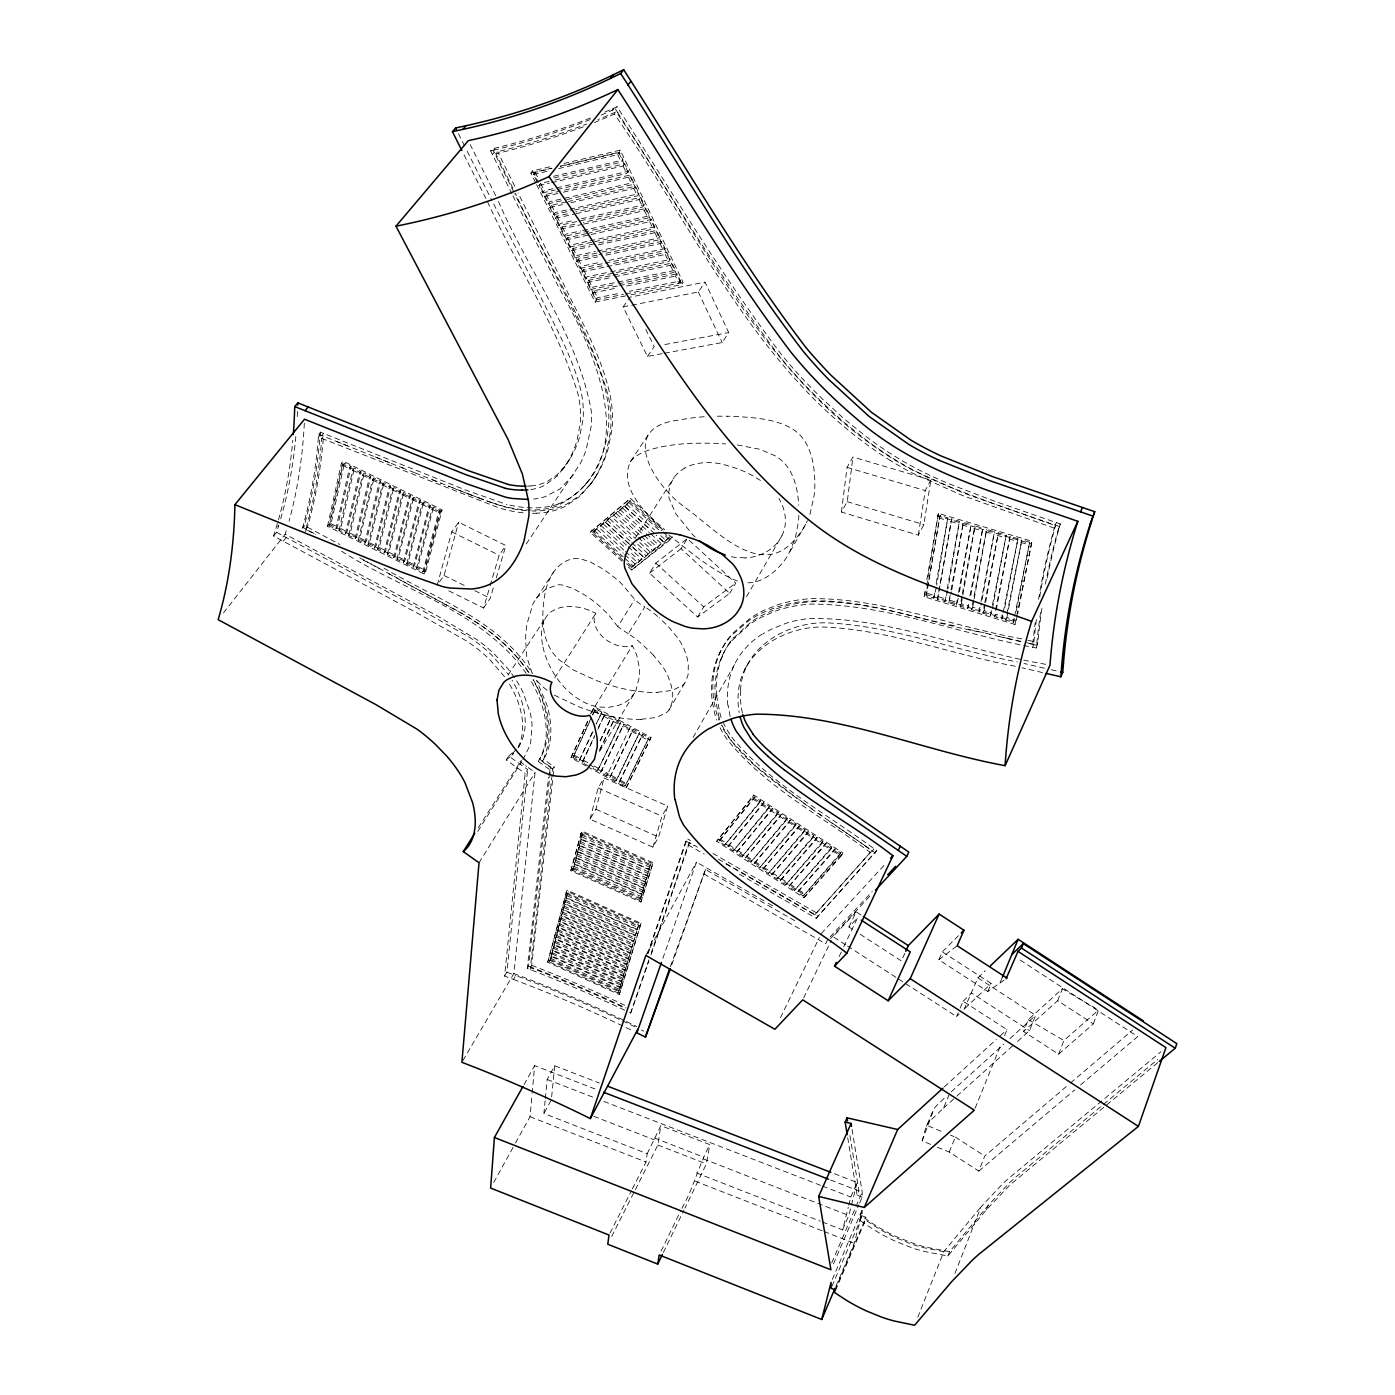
<?xml version="1.0" encoding="UTF-8"?>
<svg xmlns="http://www.w3.org/2000/svg" width="1395" height="1395" viewBox="0 0 1395 1395"><rect width="100%" height="100%" fill="white"/><g stroke="black" fill="none" stroke-linecap="round" stroke-linejoin="round"><path stroke-width="0.75" stroke-dasharray="5 3.75" d="M831.961 1286.295L862.145 1215.812L862.145 1210.232M859.651 1203.048L862.18 1197.172L862.197 1192.184L851.822 1127.875M740.536 690.089C742.454 647.437 787.286 621.821 826.311 622.833C891.492 625.553 953.552 650.087 1017.286 661.91M302.384 528.356L302.593 527.606A947.24 524.572 47.6 0 0 318.391 437.053L320.327 432.136L466.802 490.482L506.926 504.537M314.049 533.431L303.587 527.833L304.267 525.462A946.316 524.677 47.7 0 0 320.118 434.909L320.327 432.136M515.505 1142.993L530.03 1116.697L531.948 1095.406M532.14 1093.279L534.651 1065.623L595.456 1089.129M732.253 640.357L749.342 624.611A175.177 120.842 26.3 0 1 760.153 617.915L773.946 611.655A148.742 103.038 26.8 0 1 811.227 604.087C888.214 604.331 961.312 634.498 1036.398 647.977L1036.677 645.048A1578.896 992.508 -2.1 0 1 1041.054 609.336M1036.398 647.977L1037.81 642.554A1576.821 992.072 -2.1 0 1 1042.187 606.842M632.371 1188.889L645.99 1161.983L647.21 1153.735L543.893 1113.454L545.114 1100.707M545.323 1098.58L547.171 1079.468L554.739 1065.78L599.397 1083.008M554.739 1065.78L551.356 1099.818L543.893 1113.454M634.952 1026.842A681.859 330.789 27.9 0 0 515.749 975.541L513.465 979.429L504.589 976.099L525.165 773.493L527.641 769.534L508.704 755.985L506.211 759.926L525.165 773.493M504.589 976.099L506.891 972.21L527.641 769.534M462.983 1060.479L513.866 973.518L535.07 772.481L527.484 767.041M624.733 1010.207A700.691 339.874 27.9 0 0 530.205 969.542L527.275 968.409L548.566 777.12M548.776 775.202L550.816 767.163L539.621 759.124C554.757 734.572 546.282 703.185 533.099 679.696M527.275 968.409L528.583 966.177L550.816 767.163M622.344 1006.981A703.429 341.252 27.9 0 0 530.396 967.572L552.751 769.081L554.146 766.814L543.631 759.264L548.688 743.239L549.072 725.417A143.894 91.128 34.1 0 0 545.619 707.614L540.615 693.733L532.907 678.929M530.396 967.572L531.704 965.323L552.629 780.241M553.065 776.405L554.146 766.814M841.412 512.07L847.061 467.395L852.955 457.037L930.831 480.054L923.856 524.625L918.328 535.174L841.412 512.07L847.236 501.694L852.955 457.037M835.448 1290.619L865.51 1220.102L865.911 1217.347L862.145 1215.812M647.21 1153.735L660.829 1125.643L709.828 1144.615L706.411 1163.901L684.875 1208.227M611.707 1236.458L657.865 1145.033L660.829 1125.643M918.328 535.174L925.251 490.569L930.831 480.054M1017.374 615.631L1014.967 624.472L924.1 596.729L925.46 588.202M926.838 579.692L938.382 513.377L1031.986 541.26L1017.792 613.504M924.1 596.729L926.367 587.905M926.699 585.778L938.382 513.377M936.359 587.278L933.743 598.124L926.21 595.822L940.056 515.505L947.798 517.807L936.708 585.168M926.21 595.822L940.056 515.505M933.743 598.124L934.772 591.811M936.167 583.389L947.798 517.807M947.693 590.713L945.043 601.576L937.51 599.275L951.686 518.957L959.446 521.277L948.042 588.62M937.51 599.275L951.686 518.957M945.043 601.576L946.821 591.061M947.17 588.952L959.446 521.277M958.313 598.385L956.377 605.046L948.809 602.727L950.605 592.212M950.971 590.102L963.317 522.428L971.094 524.747L958.679 596.275M948.809 602.727L951.477 591.864M951.826 589.771L963.317 522.428M681.893 1208.349C693.542 1187.86 698.721 1165.278 709.828 1144.615M956.377 605.046L958.191 594.514M958.557 592.422L971.094 524.747M960.144 606.197L961.364 603.739L968.915 606.058L967.729 608.499L960.144 606.197L961.992 595.682M962.358 593.572L974.983 525.915L982.778 528.234L970.798 595.525M961.364 603.739L974.983 525.915M967.729 608.499L968.461 604.297M969.961 595.892L982.778 528.234M971.513 609.667L972.716 607.209L980.284 609.51L979.098 611.969L971.513 609.667L986.666 529.403L994.478 531.722L981.051 605.308M972.716 607.209L973.832 600.896M974.216 598.786L986.666 529.403M979.098 611.969L980.633 603.564M981.016 601.472L994.478 531.722M982.882 613.137L984.085 610.679L991.671 612.98L990.485 615.457L982.882 613.137L984.434 604.732M984.818 602.623L998.384 532.89L1006.196 535.227L992.455 608.778M984.085 610.679L985.236 604.366M985.62 602.256L998.384 532.89M990.485 615.457L992.054 607.052M992.455 604.942L1006.196 535.227M994.286 616.607L995.472 614.149L1003.075 616.468L1001.906 618.944L994.286 616.607L995.088 612.405M995.472 610.312L1010.102 536.395L1017.949 538.732L1004.679 608.063M996.257 609.946L1010.102 536.395M1001.906 618.944L1002.709 614.742M1003.11 612.632L1017.949 538.732M1005.708 620.095L1006.876 617.636L1014.496 619.955L1013.345 622.432L1005.708 620.095L1006.527 615.892M1006.928 613.8L1021.872 539.9L1029.719 542.236L1016.153 611.551M1006.876 617.636L1021.872 539.9M1013.345 622.432L1014.165 618.229M1014.566 616.137L1029.719 542.236M1014.967 624.472L1031.986 541.26M327.494 526.299L341.391 463.262L343.083 461.1L442.145 509.872L425.667 571.793L424.097 574.008L327.494 526.299L329.168 524.136L343.083 461.1M329.377 525.863L342.751 465.372L344.443 463.21L351.034 466.453L337.468 526.874L335.811 529.036L329.377 525.863L331.034 523.7L344.443 463.21M335.811 529.036L349.343 468.615L351.034 466.453M339.02 530.623L352.656 470.237L354.33 468.075L360.921 471.318L347.111 531.635L345.454 533.797L339.02 530.623L340.676 528.461L354.33 468.075M930.622 1144.388L922.182 1140.901L925.495 1128.59L933.011 1110.612M345.454 533.797L359.247 473.48L360.921 471.318M922.182 1140.901L934.075 1108.641A38.031 22.704 23.1 0 1 935.33 1106.932L945.793 1096.766M348.68 535.384L362.543 475.102L364.217 472.94L370.808 476.183L356.754 536.395L355.115 538.557L348.68 535.384L350.319 533.221L364.217 472.94M355.115 538.557L369.134 478.363L370.808 476.183M358.323 540.161L372.448 479.985L374.104 477.805L380.695 481.066L366.397 541.155L364.775 543.335L358.323 540.161L359.962 537.982L374.104 477.805M364.775 543.335L379.039 483.228L380.695 481.066M367.984 544.922L382.352 484.867L383.991 482.687L390.6 485.931L376.057 545.933L374.435 548.113L367.984 544.922L369.605 542.742L383.991 482.687M374.435 548.113L388.943 488.111L390.6 485.931M377.644 549.7L392.257 489.732L393.896 487.553L400.505 490.813L385.7 550.694L384.096 552.873L377.644 549.7L379.266 547.52L393.896 487.553M384.096 552.873L398.865 492.993L400.505 490.813M387.322 554.478L402.161 494.615L403.8 492.435L410.409 495.678L395.378 555.472L393.774 557.651L387.322 554.478L388.926 552.281L403.8 492.435M393.774 557.651L408.77 497.875L410.409 495.678M822.318 1221.985L842.597 1229.902L848.265 1207.303M848.77 1205.263L850.828 1197.05L857.158 1182.507L830.775 1172.306M396.982 559.255L412.083 499.497L413.705 497.317L420.313 500.561L405.038 560.232L403.434 562.429L396.982 559.255L398.586 557.058L413.705 497.317M842.597 1229.902L848.857 1215.446L850.933 1207.198M851.456 1205.14L857.158 1182.507M403.434 562.429L418.692 502.758L420.313 500.561M406.66 564.033L422.005 504.38L423.627 502.183L430.235 505.443L414.699 565.01L413.112 567.207L406.66 564.033L408.264 561.836L423.627 502.183M570.817 870.707L581.802 831.001L653.069 862.738L640.915 902.059L570.817 870.707L581.802 831.001M547.712 962.254L567.015 890.132L641.003 923.298L619.293 994.583L547.712 962.254L567.015 890.132M572.595 870.358L574.984 863.993L642.153 894.003L640.968 898.066L639.677 900.368L572.595 870.358L574.984 863.993M574.182 864.202L576.588 857.803L643.949 887.9L642.746 891.98L641.473 894.282L574.182 864.202L576.588 857.803M575.786 858.012L578.193 851.595L645.745 881.745L644.542 885.842L643.252 888.162L575.786 858.012L578.193 851.595M577.39 851.787L579.797 845.335L647.559 875.572L646.356 879.687L645.065 882.006L577.39 851.787L579.797 845.335M578.995 845.527L581.436 839.058L649.372 869.347L648.169 873.497L646.879 875.798L578.995 845.527L581.436 839.058M580.634 839.232L583.058 832.728L651.203 863.086L649.983 867.271L648.692 869.573L580.634 839.232L583.058 832.728M549.403 961.957L551.67 955.941L620.461 986.997L619.363 990.712L618.107 992.996L549.403 961.957L551.67 955.941M550.868 956.307L553.135 950.274L622.118 981.382L621.002 985.132L619.764 987.416L550.868 956.307L553.135 950.274M552.333 950.623L554.617 944.572L623.774 975.75L622.676 979.517L621.42 981.801L552.333 950.623L554.617 944.572M553.815 944.921L556.099 938.835L625.448 970.083L624.332 973.867L623.094 976.151L553.815 944.921L556.099 938.835M555.297 939.166L557.582 933.063L627.14 964.381L626.024 968.182L624.768 970.484L555.297 939.166L557.582 933.063M556.779 933.394L559.081 927.274L628.831 958.661L627.698 962.48L626.442 964.765L556.779 933.394L559.081 927.274M558.279 927.588L560.598 921.432L630.54 952.89L629.407 956.743L628.151 959.028L558.279 927.588L560.598 921.432M559.796 921.746L562.115 915.573L632.249 947.1L631.115 950.971L629.842 953.256L559.796 921.746L562.115 915.573M561.313 915.887L563.632 909.679L633.975 941.276L632.824 945.165L631.569 947.467L561.313 915.887L563.632 909.679M562.83 909.976L565.167 903.751L635.702 935.417L634.551 939.323L633.295 941.625L562.83 909.976L565.167 903.751M564.365 904.047L566.719 897.805L637.445 929.523L636.277 933.464L635.021 935.766L564.365 904.047L566.719 897.805M565.899 898.066L568.253 891.806L639.189 923.612L638.021 927.553L636.765 929.855L565.899 898.066L568.253 891.806M1157.693 1062.711L1012.909 1182.472A509.541 276.489 17 0 0 1007.05 1187.93L986.37 1209.866L947.885 1255.988L924.745 1251.524A81.904 46.924 23.6 0 1 911.336 1247.601L895.799 1241.376A110.78 63.978 23.6 0 1 872.712 1228.96L859.494 1220.154L862.145 1209.866L831.071 1282.354M835.901 1286.277L854.246 1243.294L861.308 1215.934L874.473 1224.758A110.623 64.03 23.6 0 0 897.543 1237.173L913.08 1243.311A81.782 46.959 23.6 0 0 926.472 1247.235L949.576 1251.699L988.078 1205.507L1008.742 1183.535A508.791 276.698 16.9 0 1 1014.601 1178.077L1157.71 1059.45M413.112 567.207L428.631 507.64L430.235 505.443M590.033 819.196L598.141 787.966L604.087 777.974L667.647 806.101L658.597 837.052L652.912 847.166L590.033 819.196L595.909 809.222L604.087 777.974M416.355 568.811L431.927 509.28L433.549 507.065L440.157 510.326L424.376 569.788L422.807 572.002L416.355 568.811L417.925 566.614L433.549 507.065M422.807 572.002L438.553 512.54L440.157 510.326M424.097 574.008L440.541 512.07L442.145 509.872M437.228 585.133L451.736 531.896L458.641 522.253L505.862 545.497L496.236 577.983M439.495 581.907L444.046 575.49L458.641 522.253M1045.361 584.139A1578.896 992.508 -2.1 0 1 1058.264 529.542L1060.287 523.962L993.676 500.892L950.832 484.501A418.465 359.282 28.2 0 1 929.018 474.893L921.101 471.022A296.647 246.148 27.9 0 1 866.452 436.792L843.731 418.517L822.265 398.813A576.065 513.761 22.3 0 1 813.128 389.746L810.896 387.479A469.365 408.09 25.6 0 1 796.179 371.82A369.954 313.77 28 0 1 779.857 352.482C720.64 273.995 670.332 189.267 617.078 106.735L613.783 108.2A1648.576 1069.215 70.5 0 1 602.849 112.89M1047.226 578.036A1576.821 992.072 -2.1 0 1 1059.415 527.048L1060.287 523.962M652.912 847.166L661.945 816.232L667.647 806.101M639.677 900.368L642.153 894.003M641.473 894.282L643.949 887.9M643.252 888.162L645.745 881.745M645.065 882.006L647.559 875.572M646.879 875.798L649.372 869.347M648.692 869.573L651.203 863.086M640.915 902.059L653.069 862.738M448.806 590.852L483.577 608.028L489.558 587.731M490.151 585.691L499.131 555.262L505.862 545.497M618.107 992.996L620.461 986.997M619.764 987.416L622.118 981.382M621.42 981.801L623.774 975.75M623.094 976.151L625.448 970.083M624.768 970.484L627.14 964.381M626.442 964.765L628.831 958.661M628.151 959.028L630.54 952.89M629.842 953.256L632.249 947.1M631.569 947.467L633.975 941.276M633.295 941.625L635.702 935.417M635.021 935.766L637.445 929.523M636.765 929.855L639.189 923.612M619.293 994.583L641.003 923.298M483.577 608.028L490.22 598.281L493.83 586.109M504.502 676.662L490.273 660.236A111.181 70.343 33.9 0 0 484.239 654.569A95.435 60.648 33.9 0 0 466.209 640.776L419.006 614.027L273.612 536.029L275.791 528.932A919.148 507.989 47.6 0 0 292.81 440.332M273.612 536.029L276.559 532.297L278.756 525.183L275.791 528.932M809.954 514.459L814.296 494.597A166.301 121.191 34.1 0 0 814.157 471.039C812.797 457.944 809.1 444.255 799.579 434.647A30.969 23.174 31.7 0 0 792.36 428.875C776.23 419.389 756.979 417.872 738.705 416.652A335.794 233.366 28.1 0 0 727.684 416.233M647.507 953.814L685.922 841.045L687.212 838.709L690.42 840.557M648.047 953.57L687.212 838.709M629.581 1012.526L630.679 1013.049L649.791 957.232M651.186 953.134L688.223 844.934L689.514 842.597L697.5 847.183M630.679 1013.049L648.919 961.068M651.029 954.912L689.514 842.597M662.869 958.382L696.454 862.127L766.675 902.373M670.35 966.7L705.504 869.521L795.621 921.171M671.797 964.677L705.504 869.521M1093.349 1023.878L1098.545 1010.067L1062.362 988.741L1028.307 1019.64L1023.564 1031.498L1058.613 1054.219L1093.349 1023.878L1057.672 1000.668L1023.564 1031.498M1058.613 1054.219L1063.879 1040.531L1098.545 1010.067M986.37 1209.866L988.078 1205.507M954.947 1273.443L980.999 1206.867L1001.75 1184.739A520.318 282.209 16.9 0 1 1007.643 1179.211L1160.936 1051.76M1057.672 1000.668L1062.362 988.741M657.097 692.321L672.477 690.368L682.486 685.416A32.852 22.285 31.1 0 0 685.765 681.457L688.119 674.657L688.293 664.683A74.493 50.359 31.8 0 0 686.689 656.417L683.934 648.692A59.444 40.316 31.6 0 0 678.214 638.596L669.879 628.378A133.275 88.635 32.1 0 0 665.973 624.28L659.068 617.689M937.388 1147.178L949.228 1152.061L978.802 1171.068L984.765 1156.054L1068.884 1084.368M947.885 1255.988L949.576 1251.699M1017.6 1041.402L1029.527 1030.661L1035.613 1015.333L977.895 977.843L964.067 1009.422M917.753 1317.299L943.822 1251.664L980.981 1206.884M975.14 1108.188L1001.296 1043.756M1004.557 1035.7L1007.016 1029.649L963.091 1001.244L959.028 1010.8M949.228 1152.061L955.331 1137.117L950.274 1135.042M926.472 1126.149L927.815 1123.55A38.223 22.651 23.1 0 1 929.07 1121.842L943.491 1108.171L949.716 1093.192M958.487 935.679L942.305 951.826L938.835 959.743L987.834 991.496L1000.006 982.969L1002.395 977.302M987.834 991.496L991.182 983.51L942.305 951.826M905.721 983.667L956.586 1016.537L958.225 1012.718M859.494 1220.154L861.308 1215.934M834.977 1289.852L865.911 1217.347M831.716 1262.876L862.197 1192.184M833.46 1263.887L858.814 1205.018M862.18 1197.172L857.123 1195.201L858.954 1190.981L849.59 1133.42M904.849 953.273L901.397 960.946L856.164 931.686M586.214 766.029L570.973 757.747L587.818 720.797M591.375 713.019L594.549 706.829L651.047 737.502L626.216 787.756L588.115 767.058M570.973 757.747L588.341 720.448M591.881 712.671L594.549 706.829M1036.677 645.048L1037.81 642.554M592.98 731.521L579.117 760.885L572.979 757.555L591.567 716.873M592.457 714.938L595.63 708.765L601.89 712.165L596.554 723.778M572.979 757.555L589.422 722.331M592.962 714.571L595.63 708.765M1026.72 642.711L1032.823 644.124L1033.974 641.63A1583.709 996.431 -2.1 0 1 1036.799 616.573M1032.614 647.106L1033.747 644.612L1037.531 645.484M579.117 760.885L592.474 731.869M596.049 724.127L601.89 712.165M588.324 765.89L582.186 762.559L594.706 735.496M598.281 727.754L605.029 713.874L611.306 717.274L599.606 742.367M582.186 762.559L594.305 737.066M597.88 729.341L605.029 713.874M600.024 740.797L611.306 717.274M599.519 750.196L614.445 718.983L620.723 722.383L597.531 770.894L592.927 768.383M599.989 749.83L614.445 718.983M1058.264 529.542L1059.433 527.066M1055.161 525.095L1056.329 522.619M1038.578 599.257A1585.801 996.85 -2.1 0 1 1054.324 528.182L1055.492 525.706L963.474 492.993L912.557 470.15A285.818 236.156 27.9 0 1 892.05 458.31C762.873 377.696 699.715 232.337 616.102 111.879A1657.277 1074.673 70.5 0 1 597.81 119.604M597.531 770.894L620.723 722.383M1015.281 666.252C951.46 654.377 889.312 629.808 824.026 627.035C785.019 625.971 740.1 651.535 738.217 694.222A131.409 90.675 26.7 0 0 739.141 712.514M600.6 772.551L623.844 724.092L630.121 727.492L606.755 775.899L600.6 772.551L623.844 724.092M839.145 956.517L842.842 948.757M843.748 946.821L857.559 917.788L848.927 927.012L854.35 930.517M848.927 927.012L856.164 911.842L861.569 915.329M609.824 777.556L633.26 729.201L639.538 732.602L617.322 778.602L615.962 780.904L609.824 777.556L633.26 729.201M803.659 997.913L831.211 940.544M739.437 874.281L816.197 918.276L876.618 850.671C828.578 814.732 773.248 785.96 733.805 739.786A90.762 62.269 27.9 0 1 723.569 723.29M827.688 939.55L825.666 943.752L703.289 873.619M726.185 864.133L814.715 914.876L872.067 850.479L829.066 821.114M872.625 851.159L873.793 848.735M615.962 780.904L639.538 732.602M619.031 782.56L642.676 734.311L648.954 737.711L626.529 783.589L625.169 785.908L619.031 782.56L642.676 734.311M663.34 1252.536L683.934 1210.145M780.537 1017.565L819.353 937.545M625.169 785.908L648.954 737.711M747.929 582.796C760.938 582.657 772.307 574.478 780.677 565.132A132.821 95.976 33.2 0 0 788.506 554.303L795.167 538.836L798.393 522.166A168.185 121.069 34 0 0 798.847 515.365M704.179 416.739A219.869 156.763 29.7 0 0 679.417 420.034C616.538 426.608 654.063 485.251 684.474 506.978C714.746 528.339 761.321 582.325 796.493 537.563A131.322 96.063 33.3 0 0 804.322 526.717L807.426 520.736M661.091 1251.088L680.952 1210.302M626.216 787.756L651.047 737.502M814.715 914.876L872.067 850.479M816.197 918.276L876.618 850.671M839.494 855.274L840.679 852.868L834.751 849.014L797.469 892.207L803.276 895.974L839.494 855.274L833.547 851.421L797.469 892.207M841.76 855.344L842.946 852.938L753.718 795.01L716.664 841.307L803.956 897.752L841.76 855.344L752.463 797.382L716.664 841.307M833.547 851.421L834.751 849.014M830.583 849.503L831.786 847.096L825.84 843.243L788.75 886.575L794.557 890.341L830.583 849.503L824.654 845.649L788.75 886.575M824.654 845.649L825.84 843.243M803.276 895.974L840.679 852.868M803.956 897.752L842.946 852.938M821.672 843.713L822.876 841.307L816.947 837.453L780.032 880.942L785.838 884.692L821.672 843.713L815.744 839.86L780.032 880.942M794.557 890.341L831.786 847.096M812.762 837.924L813.965 835.535L808.036 831.682L771.295 875.293L777.12 879.059L812.762 837.924L806.816 834.07L771.295 875.293M815.744 839.86L816.947 837.453M785.838 884.692L822.876 841.307M609.981 1233.128L631.394 1190.824M803.851 832.135L805.054 829.746L799.126 825.892L762.577 869.643L768.401 873.409L803.851 832.135L797.888 828.281L762.577 869.643M806.816 834.07L808.036 831.682M777.12 879.059L813.965 835.535M518.19 747.389C528.321 725.731 519.794 700.185 507.623 681.161M794.923 826.346L796.144 823.957L790.198 820.103L753.841 863.993L759.665 867.76L794.923 826.346L788.96 822.492L753.841 863.993M797.888 828.281L799.126 825.892M768.401 873.409L805.054 829.746M785.995 820.556L787.216 818.167L781.27 814.314L745.104 858.343L750.928 862.11L785.995 820.556L780.032 816.685L745.104 858.343M788.96 822.492L790.198 820.103M759.665 867.76L796.144 823.957M777.05 814.75L778.288 812.378L772.342 808.507L736.351 852.694L742.175 856.46L777.05 814.75L771.086 810.879L736.351 852.694M780.032 816.685L781.27 814.314M750.928 862.11L787.216 818.167M771.086 810.879L772.342 808.507M742.175 856.46L778.288 812.378M768.104 808.943L769.36 806.572L763.396 802.7L727.597 847.027L733.439 850.81L768.104 808.943L762.141 805.072L727.597 847.027M762.141 805.072L763.396 802.7M733.439 850.81L769.36 806.572M759.159 803.136L760.432 800.782L754.468 796.911L718.843 841.359L724.685 845.143L759.159 803.136L753.195 799.265L718.843 841.359M752.463 797.382L753.718 795.01M753.195 799.265L754.468 796.911M724.685 845.143L760.432 800.782M781.985 535.785L778.114 541.818A73.639 53.516 32.2 0 1 766.936 551.513L763.606 553.327M599.519 751.486L635.667 691.222L639.276 677.377A98.051 65.251 33 0 0 639.154 666.915L636.992 656.243A57.265 38.38 32.3 0 0 632.284 645.658A25.651 17.472 32.2 0 1 603.582 637.654A25.651 17.472 32.2 0 1 595.857 613.259L588.934 610.208M645.833 955.418L696.454 862.127M493.743 1182.419L514.476 1144.859M524.049 1084.525L534.651 1065.623M744.86 669.234L747.197 665.101M693.088 737.449L734.956 663.933M790.145 551.356L805.944 523.77M588.934 610.19A44.745 30.08 32.5 0 0 572.77 606.598A48.703 32.713 32.4 0 0 557.268 608.586L551.879 611.237A40.821 27.447 32.6 0 0 548.497 614.027C540.772 622.344 540.615 634.795 542.62 645.327M729.48 643.915L730.841 641.578M721.355 658.178L722.697 655.824M719.576 653.122L720.936 650.785M552.751 769.081L542.219 761.53C549.909 750.405 551.757 736.351 550.484 723.151A143.755 91.163 34.1 0 0 547.049 705.347L536.534 680.359M530.205 969.542L531.495 967.293A700.238 340.118 27.9 0 1 625.971 1007.922M746.499 596.729L779.195 540.371M668.955 710.038L686.549 679.906M729.725 593.346L735.723 583.127L687.334 538.575L655.807 563.109L649.529 573.153L697.639 617.026L729.725 593.346L681.091 548.671L687.334 538.575M606.755 775.899L608.115 773.597L601.977 770.267M630.121 727.492L628.761 729.794L622.466 726.394M697.639 617.026L703.69 606.86L735.723 583.127M590.451 713.787L632.266 645.658M653.575 655.388A134.652 88.373 32.1 0 0 649.617 651.273L639.66 642.084A76.847 51.249 31.8 0 0 628.273 633.731L644.874 606.877C631.935 600.652 626.704 586.266 615.125 578.158A84.694 57.23 33 0 0 601.855 568.393L590.312 561.976L579.797 558.593A21.675 14.892 33.4 0 0 575.455 558.401C556.431 560.354 546.474 580.372 544.416 597.426A215.004 148.166 29.5 0 0 542.899 612.544C542.324 626.547 544.486 641.438 553.03 652.982A37.473 25.145 32.5 0 0 559.221 659.922L573.24 669.896L595.281 680.08A165.307 114.861 33.1 0 0 614.323 686.41A133.153 91.808 32.7 0 0 657.167 692.461M479.026 862.755L535.07 772.481M542.219 761.53L543.631 759.264M628.256 633.731L617.741 626.651L634.463 599.85M549.421 769.43L538.208 761.391L540.685 757.433M664.02 542.271L669.896 536.482L664.02 542.271L656.208 535.105M631.673 569.997L670.96 539.22L672.407 536.901L631.673 569.997L628.482 567.085M538.208 761.391C553.745 736.019 544.416 703.673 530.379 679.801M477.77 831.42L521.713 761.513M522.863 759.682L530.571 744.215L532.07 724.755A127.695 80.77 34.1 0 0 530.117 712.357L523.055 692.426A105.322 66.943 33.9 0 0 507.728 668.589L494.981 654.761A120.824 76.463 33.9 0 0 487.361 647.821L484.867 645.711A96.499 61.485 33.9 0 0 477.195 639.799L437.472 615.997L285.19 534.163A932.244 515.4 47.6 0 0 287.178 527.676M650.837 552.612L656.661 546.875L650.837 552.612L636.12 539.237M644.211 535.471L657.411 547.468L663.253 541.696L657.01 535.976M657.411 547.468L663.253 541.696M634.83 692.792L629.093 699.54A60.264 40.246 32.3 0 1 617.636 705.626L608.115 707.422L598.35 706.934A37.996 25.284 31.9 0 1 583.075 701.737C567.8 693.646 556.169 679.731 548.863 664.247A101.242 68.442 31.5 0 1 542.638 645.327M625.413 551.531L637.811 562.83L643.583 557.128L604.837 521.747L599.083 527.502L604.837 521.747M644.298 557.738L650.105 552.019L644.298 557.738L630.331 544.974M478.276 827.723L521.329 760.31M648.012 435.101L630.4 461.675C618.229 488.477 646.408 513.534 663.758 530.519M631.36 567.887L637.114 562.22L631.36 567.887L624.925 562.028M518.26 747.389C531.652 726.812 523.631 699.784 512.105 680.254M637.811 562.83L643.583 557.128M506.211 759.926L511.948 755.079L514.459 751.138M554.757 677.883L595.857 613.259M635.492 537.842L674.186 477.352M654.639 533.675L624.925 506.42L626.425 504.136L630.784 500.561L666.775 533.622M622.118 561.296L590.259 532.297L630.47 498.364L664.648 529.769M624.925 506.42L630.784 500.561M617.741 511.215L611.917 517.022L617.741 511.215L642.642 534.041M624.245 505.914L618.403 511.738L624.245 505.914L650.767 530.239M664.526 353.231L722.174 342.542L728.731 332.568L705.016 282.121L630.069 297.152L623.112 306.917L647.454 356.405L662.398 353.632M628.779 543.562L605.482 522.288L606.982 520.004L611.272 516.499L635.266 538.383M605.482 522.288L611.272 516.499M508.076 675.093L545.776 617.549M590.259 532.297L630.47 498.364M623.303 560.563L592.718 532.698L598.455 526.961L624.733 550.938M592.718 532.698L598.455 526.961M532.175 673.21L526.735 656.853L525.601 638.858A217.306 147.818 29.5 0 1 527.031 623.739L533.117 603.407L553.658 571.933M594.549 478.345L596.066 476.079M584.819 485.408L586.353 483.141M526.246 543.928L580.459 463.262A195.248 136.396 39.3 0 0 586.057 450.167L591.253 425.806A133.903 94.441 38.2 0 0 591.201 410.426C577.129 333.98 527.572 269.758 497.492 199.258M591.358 483.176L594.514 478.52A214.063 149.875 39.4 0 0 607.854 449.835L611.969 429.608A159.344 112.489 38.4 0 0 609.702 393.32C600.914 354.905 581 320.362 564.086 285.121L518.068 192.998M623.112 306.917L698.285 291.991L705.016 282.121M647.454 356.405L654.22 346.535L645.85 329.447M530.797 489.558A68.093 47.796 36.9 0 0 544.922 485.216L557.233 476.026L568.672 461.013A183.286 128.253 39.4 0 0 579.692 436.53L582.988 419.686A129.02 91.024 38.4 0 0 580.791 390.251C572.299 355.673 554.024 324.634 538.644 292.828L490.813 198.352M567.207 462.948L569.927 459.007M630.906 294.833L681.545 284.65L683.114 282.383L620.269 150.119L563.894 163.494M680.498 280.953L678.929 283.22L675.529 276.07L677.098 273.821L680.498 280.953L629.407 291.293M618.386 283.83L673.837 272.496L675.407 270.246L671.989 263.062L612.265 275.408M602.309 265.782L583.563 269.723L581.924 271.938L585.429 278.965L668.693 261.702L670.28 259.47L666.845 252.251L610.626 264.039M614.916 276.768L670.402 265.312L671.989 263.062M606.93 266.689L665.258 254.483L666.845 252.251M605.168 263.132L663.532 250.873L665.136 248.624L661.683 241.387L599.135 254.675M605.848 255.128L660.079 243.619L661.683 241.387M602.012 251.989L658.353 239.975L659.957 237.743L656.487 230.454L595.961 243.515M598.49 244.822L654.883 232.686L656.487 230.454M536.587 184.628L595.037 302.052L596.659 299.82L539.272 184.384M594.636 241.666L653.139 229.042L654.761 226.81L651.273 219.486L588.585 233.174M591.096 234.465L649.651 221.7L651.273 219.486M617.462 285.992L594.026 290.77L592.404 292.985L595.874 299.96L597.478 297.745L620.897 293.002M589.667 485.495L592.892 480.909A214.272 149.858 39.3 0 0 606.319 452.102L610.435 431.875A159.501 112.472 38.3 0 0 608.133 395.587C588.219 323.745 545.462 260.865 515.365 193.207M574.88 224.211L562.325 226.984L560.65 229.181L564.225 236.365L647.908 218.038L649.529 215.806L646.024 208.448L583.25 222.346M610.138 275.861L588.812 280.273L587.173 282.488L590.66 289.497L592.282 287.283L615.736 282.47M567.434 213.819L556.954 216.173L555.262 218.352L558.854 225.572L642.642 206.983L644.263 204.769L640.758 197.358L575.804 211.935M583.685 224.089L644.403 210.662L646.024 208.448M518.208 747.232L519.934 744.756L514.877 750.911M585.429 278.965L587.051 276.751L608.394 272.321M576.222 213.662L639.119 199.572L640.758 197.358M574.444 210.017L637.341 195.858L638.997 193.661L635.457 186.215L568.34 201.473M597.06 255.128L578.297 259.104L576.641 261.318L580.163 268.398L581.802 266.183L600.547 262.243M536.186 598.281L546.02 588.934L558.052 584.836A21.901 14.857 33.3 0 1 562.429 585.046L573.031 588.498L584.697 594.985A85.583 57.073 32.9 0 1 598.124 604.82L608.656 614.864L617.741 626.651M566.945 199.537L632.022 184.698L633.679 182.483L630.121 175.02L562.935 190.505M570.851 202.711L633.801 188.43L635.457 186.215M593.869 243.951L572.996 248.449L571.34 250.664L574.88 257.779L576.536 255.564L595.299 251.553M563.336 192.196L628.465 177.217L630.121 175.02M586.493 233.628L567.678 237.743L566.004 239.94L569.561 247.089L571.235 244.892L587.94 241.283M557.32 189.493L626.686 173.468L628.343 171.271L624.768 163.756L551.182 180.931M561.871 470.725L565.952 464.971A183.599 128.235 39.3 0 0 576.972 440.489L580.25 423.627A129.229 91.006 38.3 0 0 578.018 394.175C557.39 325.558 516.167 265.259 486.838 200.305M573.502 474.701L559.97 488.913L545.375 496.568A79.341 55.695 36.9 0 1 533.692 499.061M551.583 182.623L623.112 165.953L624.768 163.756M564.225 236.365L565.899 234.168L580.529 230.96M553.972 177.95L621.316 162.186L622.99 159.989L619.397 152.439L560.459 166.389M560.092 166.162L618.595 152.317L620.269 150.119M558.732 168.551L617.723 154.636L619.397 152.439M558.854 225.572L560.546 223.374L573.101 220.584M566.248 201.961L551.566 205.292L549.857 207.471L553.466 214.725L555.158 212.546L567.73 209.721M305.749 529.315L307.423 527.153A950.692 527.17 47.7 0 0 323.466 436.251L321.739 438.396A951.617 527.066 47.6 0 1 305.749 529.315L315.322 534.424M305.087 531.669L306.743 529.525M591.201 483.228L580.076 496.149L565.359 506.298A99.376 69.82 36.9 0 1 540.946 512.924L536.779 513.151M302.593 527.606L304.267 525.462M1059.136 526.438L992.438 503.333L949.576 486.925A418.953 359.387 28.2 0 1 927.727 477.317L919.811 473.428A296.978 246.183 27.9 0 1 865.109 439.163L842.353 420.872L820.87 401.15A576.745 513.953 22.3 0 1 811.716 392.082L809.484 389.833A469.906 408.212 25.6 0 1 794.749 374.156A370.373 313.84 28 0 1 778.393 354.801C719.942 277.448 670.263 193.957 617.706 112.611L619.415 110.432M283.272 541.19L286.202 537.441M560.825 190.975L546.125 194.376L544.416 196.538L548.043 203.844L549.752 201.665L633.679 182.483M601.14 115.053A1651.122 1070.122 70.4 0 0 612.074 110.362L617.078 106.735M594.27 122.516A1659.823 1075.58 70.5 0 0 614.41 114.059L616.102 111.879M223.514 612.841L285.19 534.163M549.089 181.42L540.685 183.39L538.958 185.552L542.603 192.894L544.312 190.714L628.343 171.271M612.074 110.362L613.783 108.2M318.391 437.036L320.118 434.909M535.628 182.71L530.832 173.085L532.576 170.922L553.449 165.97M321.949 435.606L323.675 433.461M537.127 181.891L533.465 174.514L535.192 172.352L552.036 168.376M564.591 466.784L556.884 474.963L547.642 481.275A67.989 47.814 36.9 0 1 530.641 485.966M630.4 461.675C637.951 452.102 650.663 449.225 661.98 446.749A222.293 156.502 29.7 0 1 693.437 443.244L710.63 443.174A339.421 232.878 28.1 0 1 721.738 443.645L725.574 443.889M512.942 188.308L495.853 153.781L497.631 151.654A1657.277 1074.673 70.5 0 0 586.807 123.963M511.982 193.957L490.622 150.887L492.4 148.742L495.783 147.94A1648.576 1069.215 70.5 0 0 591.916 117.389M490.622 150.887L494.004 150.067L495.783 147.94M492.452 154.583L494.214 152.439L492.4 148.742M589.422 485.495L579.692 495.556L566.893 504.031A99.272 69.82 36.9 0 1 542.481 510.675L538.313 510.901A114.25 80.526 37.2 0 1 531.966 511.006M733.613 638.003L750.702 622.257A175.003 120.859 26.3 0 1 761.496 615.561L775.271 609.284A148.602 103.056 26.8 0 1 812.535 601.716C871.247 599.989 927.204 622.693 984.207 632.824M821.236 933.639L885.93 863.348M830.095 936.934L872.293 891.422M830.496 938.539L870.288 895.677M856.164 911.842L833.042 936.708L845.754 944.938M977.895 977.843L985.288 970.746M963.091 1001.244L971.618 993.083L1029.527 1030.661M956.586 1016.537L959.254 1014.008M964.991 1008.323L991.182 983.51M944.328 1086.879L996.326 1039.415M1000.32 1035.77L1007.016 1029.649M951.268 1091.797L1003.685 1044.28M1009.963 1038.595L1035.613 1015.333M943.491 1108.171L953.762 1098.929M956.9 1096.086L1014.566 1044.14M1070.54 1082.956L1132.601 1030.068M508.704 755.985L512.663 752.655M978.802 1171.068L1074.813 1089.809M1080.637 1084.874L1137.71 1036.59L1019.693 959.76M649.529 573.153L681.091 548.671M938.835 959.743L957.197 945.74M1000.041 982.987L1004.365 979.918M557.948 503.979C589.231 492.191 605.43 457.752 608.534 426.277C610.853 397.924 600.635 370.407 589.353 344.914C565.899 293.839 539.307 244.264 514.685 193.748M530.832 173.085L551.74 168.132M533.465 174.514L550.31 170.539M553.571 176.276L622.99 159.989M538.958 185.552L549.473 183.111M542.603 192.894L555.21 189.982M544.416 196.538L561.226 192.684M548.043 203.844L564.853 200.008M549.857 207.471L562.447 204.612M569.84 209.25L638.997 193.661M553.466 214.725L572.334 210.488M555.262 218.352L574.13 214.132M581.471 218.736L644.263 204.769M560.65 229.181L581.593 224.543M582.622 230.489L649.529 215.806M566.004 239.94L589.004 234.935M590.015 240.829L654.761 226.81M569.561 247.089L592.544 242.12M571.34 250.664L590.137 246.619M597.391 251.117L659.957 237.743M574.88 257.779L599.92 252.425M576.641 261.318L597.496 256.889M608.883 260.481L665.136 248.624M580.163 268.398L603.093 263.585M581.924 271.938L604.837 267.125M610.539 271.885L670.28 259.47M587.173 282.488L612.789 277.204M617.863 282.034L675.407 270.246M590.66 289.497L616.241 284.266M619.589 285.556L677.098 273.821M592.404 292.985L617.985 287.788M626.512 286.045L675.529 276.07M595.874 299.96L623.565 294.38M625.692 293.961L683.114 282.383M595.037 302.052L628.796 295.252M664.857 344.548L728.731 332.568M530.641 485.966L527.694 486.14M641.09 719.314L656.574 717.448L666.618 712.549A33.184 22.233 31 0 0 669.896 708.608L672.233 701.807L672.355 691.833A75.278 50.237 31.8 0 0 670.681 683.55L667.856 675.808A60.055 40.193 31.6 0 0 662.032 665.677L653.575 655.388M745.069 557.878L735.217 557.372A47.779 34.596 31.7 0 1 731.276 556.675M717.292 416.198L727.684 416.233M737.292 444.953L760.031 449.329L775.934 456.165A31.318 23.157 31.6 0 1 783.24 461.989C792.866 471.632 796.684 485.373 798.149 498.556A168.185 121.069 34 0 1 798.707 505.199M943.822 1251.664L924.484 1247.862A75.923 43.507 23.6 0 1 911.476 1244.044L897.107 1238.272A103.736 59.88 23.6 0 1 876.025 1226.972L865.51 1220.102M1027.871 640.235L1033.974 641.63M1051.255 669.757L1058.439 671.413M1021.768 638.823C951.826 626.494 883.593 598.176 811.785 598.629A151.654 105.183 26.8 0 0 777.399 604.907L763.972 610.347A178.403 123.213 26.3 0 0 750.51 618.002L732.671 633.33A160.024 110.711 26.7 0 0 713.787 673.872A166.493 115.227 26.6 0 0 713.734 700.168L716.489 713.194A93.221 63.943 27.9 0 0 718.983 720.186M1020.617 641.316L995.646 635.806M1021.018 641.7L1008.306 638.753M1029.493 643.653L1033.747 644.612M1045.762 664.299C966.683 651.012 889.766 616.73 808.751 618.613A132.002 91.372 26.8 0 0 786.745 623.024L772.411 628.726A162.064 111.652 26.3 0 0 763.187 633.836M1044.437 668.188L1024.052 663.479M1042.466 672.564L1022.064 667.839M1008.446 638.491L989.334 634.324M990.258 634.254L964.503 628.447M954.494 625.797C906.924 615.927 859.651 599.153 810.46 601.018A151.793 105.166 26.8 0 0 776.056 607.278L762.629 612.719A178.56 123.196 26.3 0 0 749.15 620.356L731.329 635.684A160.163 110.693 26.7 0 0 712.444 676.226M505.356 506.786L491.528 502.584M847.061 467.395L925.251 490.569M937.109 515.801L1030.8 543.736M938.8 517.929L946.56 520.248M950.431 521.399L958.191 523.718M962.079 524.869L969.856 527.188M973.762 528.356L981.557 530.675M985.445 531.844L993.257 534.18M997.163 535.349L1004.993 537.685M1008.916 538.854L1016.746 541.19M1020.687 542.359L1028.534 544.695M847.236 501.694L923.856 524.625M927.448 593.398L934.964 595.682M938.73 596.833L946.263 599.135M950.03 600.286L957.58 602.588M925.338 594.287L1016.118 621.996M500.247 505.565L481.537 498.957M1054.324 528.182L962.219 495.417L911.266 472.556A286.132 236.208 27.9 0 1 890.725 460.699M737.38 581.052C711.746 570.642 690.42 551.967 668.903 535M491.319 502.618L470.167 494.615M506.891 972.21L515.749 975.524M480.124 498.416L472.661 495.574M830.583 1180.013L858.954 1190.981M471.963 495.364L465.215 492.697M469.348 494.353L456.287 489.209M528.583 966.177L531.495 967.293M547.171 1079.468L593.729 1097.499M603.861 1101.405L820.469 1185.279M822.492 1186.064L850.828 1197.05M654.534 1138.041L703.725 1157.152M593.729 1116.296L654.255 1139.82M703.411 1158.914L848.857 1215.446M657.865 1145.033L706.411 1163.901M696.558 1172.968L820.295 1221.2M530.03 1116.697L645.99 1161.983M695.128 1181.164L822.021 1230.704M824.044 1231.506L854.246 1243.294M464.151 492.33L452.311 487.64M448.353 486.088L453.619 488.198M440.419 482.949L449.643 486.646M432.502 479.81L441.727 483.507M415.152 472.905L437.786 481.938M401.777 467.569L416.495 473.48M375.081 456.897L403.155 468.162M389.815 462.826L335.201 440.925M318.601 434.263L349.936 446.871M321.739 438.396L498.678 507.797A114.373 80.526 37.2 0 0 526.456 513.064M928.407 1126.027L943.543 1132.269M598.141 787.966L661.945 816.232M595.909 809.222L658.597 837.052M580.442 833.268L651.779 865.057M581.715 835.012L649.913 865.406M581.977 836.948L649.983 867.271M580.093 841.342L648.082 871.666M580.337 843.243L648.169 873.497M578.472 847.619L646.269 877.873M578.733 849.52L646.356 879.687M576.85 853.862L644.455 884.064M577.111 855.745L644.542 885.842M575.246 860.087L642.659 890.202M575.525 861.936L642.746 891.98M573.659 866.26L640.88 896.322M573.92 868.091L640.968 898.066M572.159 868.44L642.188 899.758M565.707 892.399L639.73 925.6M566.945 894.073L637.933 925.914M567.224 895.799L638.021 927.553M565.394 900.071L636.172 931.825M565.69 901.78L636.277 933.464M563.859 906.018L634.446 937.719M564.138 907.709L634.551 939.323M562.325 911.946L632.72 943.578M562.621 913.62L632.824 945.165M560.807 917.84L630.993 949.402M561.104 919.479L631.115 950.971M559.29 923.699L629.284 955.191M559.587 925.321L629.407 956.743M557.773 929.523L627.576 960.946M558.087 931.128L627.698 962.48M556.291 935.33L625.884 966.683M556.588 936.917L626.024 968.182M554.792 941.084L624.21 972.367M555.105 942.654L624.332 973.867M553.309 946.821L622.536 978.034M553.623 948.373L622.676 979.517M551.845 952.523L620.862 983.667M552.158 954.058L621.002 985.132M550.38 958.191L619.206 989.282M550.694 959.708L619.363 990.712M549.002 960.004L620.531 992.298M641.491 1030.068L643.705 1031.167M341.391 463.262L440.541 512.07M342.751 465.372L349.343 468.615M352.656 470.237L359.247 473.48M362.543 475.102L369.134 478.363M372.448 479.985L379.039 483.228M382.352 484.867L388.943 488.111M392.257 489.732L398.865 492.993M402.161 494.615L408.77 497.875M412.083 499.497L418.692 502.758M422.005 504.38L428.631 507.64M431.927 509.28L438.553 512.54M451.736 531.896L499.131 555.262M444.046 575.49L465.198 585.935M474.823 590.678L490.22 598.281M331.034 523.7L337.468 526.874M340.676 528.461L347.111 531.635M350.319 533.221L356.754 536.395M359.962 537.982L366.397 541.155M369.605 542.742L376.057 545.933M379.266 547.52L385.7 550.694M388.926 552.281L395.378 555.472M398.586 557.058L405.038 560.232M408.264 561.836L414.699 565.01M417.925 566.614L424.376 569.788M329.168 524.136L425.667 571.793M307.423 527.153L339.962 544.556M359.701 557.843L365.176 560.773M367.007 561.767L381.637 569.613M363.241 560.058L398.098 578.454M341.618 551.217C402.824 590.695 482.408 611.045 526.246 673.349M276.559 532.297L421.743 610.173L468.842 636.905A95.296 60.682 33.9 0 1 486.907 650.611A111.007 70.378 33.9 0 1 492.888 656.313L508.146 674.221M384.009 568.149C435.728 598.786 498.625 619.99 532.349 673.419M388.542 573.624L465.285 615.3M400.801 580.233L442.494 602.832M593.137 709.131L649.686 739.821M594.218 711.049L600.495 714.467M603.634 716.158L609.911 719.576M613.05 721.285L619.328 724.685M631.9 731.503L638.178 734.903M641.316 736.612L647.594 740.03M574.374 755.27L580.494 758.601M583.563 760.275L589.701 763.606M594.305 766.099L598.908 768.593M611.184 775.254L617.322 778.602M620.391 780.258L626.529 783.589M572.369 755.462L587.591 763.728M589.492 764.774L627.558 785.437M444.691 604.052C477.317 620.723 509.001 641.822 529.141 673.244M712.95 853.478L815.883 912.487M718.303 859.093L817.365 915.887M685.922 841.045L693.978 845.666M688.223 844.934L704.231 854.106M768.226 903.262L772.917 905.948M554.425 695.198L578.768 706.724A167.086 114.617 33 0 0 597.984 713.159M1028.307 1019.64L1063.879 1040.531M466.279 616.241C490.744 630.296 512.663 649.181 528.757 672.46M890.725 460.716C761.443 380.015 698.128 234.587 614.41 114.059M955.331 1137.117L984.765 1156.054M760.467 480.421L750.963 474.788A89.123 64.135 31.6 0 0 737.571 468.703L723.517 464.43A62.636 45.39 31.8 0 0 684.683 468.005M847.585 946.106L896.636 977.79M898.45 978.976L903.908 982.499M720.116 839.023L725.941 842.789M728.853 844.672L734.694 848.439M737.606 850.34L743.43 854.106M746.342 855.989L752.167 859.756M755.079 861.639L760.885 865.406M763.797 867.271L769.621 871.038M772.516 872.921L778.34 876.688M781.235 878.554L787.042 882.32M789.954 884.203L795.76 887.952M798.655 889.836L804.462 893.585M717.937 838.953L805.142 895.363M864.952 845.597L814.593 810.966M865.371 846.19L875.45 853.095M870.898 852.903C822.649 816.598 766.43 787.896 727.824 740.327A93.308 63.926 27.9 0 1 719.872 727.353M822.335 816.11L810.983 808.42M812.553 809.239L796.423 797.731M803.799 803.311L807.391 805.874M519.882 761.6L524.625 765.001M525.584 765.681L526.525 766.361M799.108 799.649L801.776 801.584M796.632 798.149C772.394 780.258 747.232 762.455 729.132 737.972A93.221 63.943 27.9 0 1 721.198 724.999M793.755 795.778L754.974 765.506L732.497 742.14A90.832 62.252 27.9 0 1 722.244 725.644M547.014 690.246L542.341 686.357A37.857 25.075 32.4 0 1 536.046 679.382M657.603 616.416L656.138 615.16A76.045 51.388 31.9 0 0 644.874 606.86M594.218 530.431L623.164 556.797M624.768 558.262L632.824 565.585M591.759 530.013L621.996 557.547M628.36 563.336L633.121 567.695M609.772 518.783L631.551 538.679M637.777 544.381L648.658 554.321M655.807 563.109L703.69 606.86M606.982 520.004L630.244 541.26M631.795 542.672L645.763 555.437M603.337 524.032L626.617 545.271M628.168 546.683L642.136 559.43M600.565 525.235L625.344 547.817M631.534 553.466L639.276 560.528M596.955 529.246L623.269 553.222M624.82 554.635L635.667 564.522M622.745 508.198L649.32 532.541M650.872 533.971L661.805 543.998M619.903 509.454L644.839 532.297M646.391 533.727L658.858 545.149M616.241 513.5L639.625 534.913M641.177 536.343L655.214 549.177M613.416 514.738L636.748 536.081M638.3 537.511L652.285 550.31M628.988 500.648L661.631 530.641M663.183 532.07L670.96 539.22M629.302 502.845L659.05 530.17M665.328 535.924L668.449 538.801M626.425 504.136L654.534 529.926M660.777 535.663L665.467 539.97M615.369 108.915L617.706 112.611M485.913 198.491L463.715 154.252M495.731 195.701L470.202 144.539M488.982 194.725L466.854 150.52M458.449 133.658L464.988 146.789M535.192 172.352L537.929 177.88M540.685 183.39L544.312 190.714M546.125 194.376L549.752 201.665M551.566 205.292L555.158 212.546M556.954 216.173L560.546 223.374M562.325 226.984L565.899 234.168M567.678 237.743L571.235 244.892M572.996 248.449L576.536 255.564M578.297 259.104L581.802 266.183M583.563 269.723L587.051 276.751M588.812 280.273L592.282 287.283M594.026 290.77L597.478 297.745M532.576 170.922L538.313 182.466M513.709 191.812L494.214 152.439M512.942 195.91L559.099 288.015C595.578 352.36 645.623 461.309 556.413 506.245A105.27 74.057 37.1 0 1 505.356 506.629M514.668 186.145L497.631 151.654M618.595 152.317L681.545 284.65M617.723 154.636L621.316 162.186M623.112 165.953L626.686 173.468M628.465 177.217L632.022 184.698M633.801 188.43L637.341 195.858M639.119 199.572L642.642 206.983M644.403 210.662L647.908 218.038M649.651 221.7L653.139 229.042M654.883 232.686L658.353 239.975M660.079 243.619L663.532 250.873M665.258 254.483L668.693 261.702M670.402 265.312L673.837 272.496M698.285 291.991L722.174 342.542M719.053 717.605L715.234 697.953M742.419 712.932L741.721 709.898A131.2 90.692 26.7 0 1 740.675 690.141M730.143 716.455L728.19 705.521M847.707 1137.657L857.123 1195.201M716.559 695.599L720.378 715.269A90.762 62.269 27.9 0 0 721.459 718.46M513.726 753.457A63.194 40.176 33.3 0 1 511.948 755.079M297.484 411.595A917.579 508.181 47.6 0 1 297.1 419.389M295.827 436.583A917.579 508.181 47.6 0 1 280.691 518.766M513.465 979.447A682.643 330.371 27.9 0 1 632.807 1030.835M304.337 423.173A932.244 515.4 47.6 0 1 289.061 521.085M727.859 705.452A145.795 100.649 26.6 0 1 762.96 633.626M513.866 973.536A690.839 334.486 27.9 0 1 636.835 1026.563M695.163 537.023A65.931 47.971 31.8 0 1 692.53 534.494L675.895 513.953L669.112 498.294A36.427 26.365 32.4 0 1 668.658 492.871L669.896 485.704L673.105 478.938A57.98 42.042 31.9 0 1 684.771 468.11M763.571 553.274A59.828 43.419 31.9 0 1 745.087 557.93M781.897 535.75A56.724 41.24 31.8 0 0 782.909 506.751L779.91 500.16A40.978 29.905 31.5 0 0 778.968 498.573M641.159 719.454A134.583 91.599 32.6 0 1 597.984 713.072M716.611 695.617A160.966 111.391 26.6 0 1 733.212 637.742M719.681 719.611A90.832 62.252 27.9 0 1 718.948 717.605M715.269 697.953A161.105 111.373 26.6 0 1 731.869 640.078M590.19 119.552A1651.122 1070.122 70.4 0 1 494.004 150.085M558.07 504.17A105.166 74.057 37.1 0 1 506.926 504.397M526.211 510.692A114.25 80.526 37.2 0 1 500.247 505.6M583.25 126.823A1659.823 1075.58 70.5 0 1 495.853 153.799M536.813 513.238A114.373 80.526 37.2 0 1 532.559 513.29M1039.728 596.781A1583.709 996.431 -2.1 0 1 1055.492 525.706M1032.823 644.124A1585.801 996.85 -2.1 0 1 1035.177 622.658M712.426 676.226A166.633 115.21 26.6 0 0 712.392 702.522L715.147 715.53A93.308 63.926 27.9 0 0 716.699 720.134M531.704 965.34A702.975 341.496 27.9 0 1 626.617 1006.126"/><path stroke-width="1.5" d="M508.198 484.431L468.912 470.882L297.832 402.876L294.763 406.59L294.415 415.326A919.148 507.989 47.6 0 1 293.281 434.647M297.745 405.056L297.832 402.876M522.986 1086.426L494.405 1137.5L490.639 1188.069L609.022 1235.046L607.767 1244.235L657.725 1264.097L662.398 1254.454M1045.884 673.349L1060.81 676.784L1061.525 667.909A1535.633 964.084 -1.8 0 1 1089.704 525.566L1094.726 511.686L992.56 476.619L941.241 456.025A262.853 217.812 27.9 0 1 910.813 440.053L871.456 412.292L831.141 375.36A510.762 451.579 23.4 0 1 819.528 363.084L811.733 354.365A303.953 255.39 28.7 0 1 805.421 346.849C738.286 259.034 683.533 162.5 623.687 69.75L613.591 74.615A1593.177 1033.834 70.3 0 1 466.017 125.707L455.624 127.974L452.451 131.688L461.85 150.503M1060.81 676.784L1062.746 672.39L1063.461 663.514A1532.128 963.387 -1.9 0 1 1091.692 521.207M657.725 1264.097L659.19 1254.977L821.725 1319.478L835.064 1288.23M821.725 1319.478L831.071 1282.354L831.124 1288.248L834.977 1289.852L834.611 1292.572L845.353 1299.599A106.212 58.991 23.9 0 0 866.94 1311.178L881.623 1317.107A77.736 42.826 23.9 0 0 894.893 1321.135L914.597 1325.25L951.791 1281.517L972.646 1259.894A533.483 278.198 17.5 0 1 978.575 1254.524L1138.407 1126.393L1165.941 1047.628L1018.001 951.373L1006.109 978.697M1094.726 511.686L1089.704 525.584M474.806 833.233L463.262 851.595L479.026 862.755L461.902 1062.327A708.782 324.582 28 0 1 590.329 1118.581L645.833 955.418L774.87 1029.283L802.735 999.831L974.32 1110.193L864.255 1207.46L818.656 1196.439L851.107 1123.463L845.161 1122.103L847.061 1117.848L897.665 1129.497L942.968 1088.135M1159.297 1061.386L1175.253 1048.238L1176.839 1043.652L1023.302 943.613L1011.793 954.616M661.457 962.445L638.753 1027.522L590.329 1118.598M638.021 1030.051L636.608 1032.718L645.449 1037.078L669.635 968.723M645.449 1037.078L670.367 968.688M1018.001 951.373L1021.471 948.059L1023.302 943.613M1002.395 977.302L1018.123 939.306L1143.359 1020.913M864.255 1207.46L897.665 1129.497M905.721 951.355L908.319 945.601L939.114 914.074L963.945 930.221L957.197 945.74L1006.981 978.087M1061.525 667.909L1063.461 663.514M709.654 728.574A168.01 110.641 26.5 0 1 719.018 723.621L733.648 718.181A136.867 90.553 27 0 1 756.142 714.17C841.447 714.1 922.025 750.527 1005.132 765.663L1049.964 665.275A1556.088 977.006 -1.9 0 1 1077.812 521.311C1001.383 494.301 918.887 473.603 856.547 418.709C832.606 398.395 810.233 376.109 790.529 351.645C727.458 268.084 674.5 177.461 617.88 89.559A1623.239 1051.534 70.3 0 1 468.267 140.668L395.971 226.182L507.902 439.094L522.375 473.969L528.461 500.857A139.047 93.918 37.5 0 1 528.844 516.342L524.067 540.772A202.746 135.629 38.5 0 1 518.609 553.85C511.267 568.428 499.497 581.977 483.367 586.72A82.357 55.329 36.2 0 1 471.44 589.004L449.783 588.027A82.654 55.486 36.3 0 1 442.389 586.545L402.597 572.473L234.918 504.659A968.705 510.099 46.5 0 1 218.161 619.676L375.691 704.492L416.861 729.062A99.795 60.613 33.6 0 1 424.83 735.13L427.428 737.292A124.94 75.347 33.6 0 1 435.38 744.372L446.104 755.41A109.246 66.175 33.5 0 1 464.953 782.578L472.591 802.631A132.037 79.602 33.8 0 1 474.875 815.064C476.34 827.967 473.881 843.016 463.262 851.595M836.39 962.323L834.559 966.194L888.162 1000.773L910.22 978.68L939.114 914.074M888.162 1000.773L910.255 951.896L861.186 920.125M1005.115 765.663A1639.945 991.932 -0.2 0 1 1031.62 621.368L1077.829 521.329M1080.428 511.93L1082.45 507.571M875.397 890.167L906.785 856.356L908.773 852.083L827.008 795.534L786.135 765.419A313.404 228.867 25.5 0 1 777.451 758.409L770.441 752.358M898.24 850.514L900.246 846.242M834.559 966.194L846.887 953.151L892.94 855.745C840.714 814.942 775.411 785.943 736.054 730.928A73.516 50.307 28 0 1 731.939 722.087L730.963 719.245M740.553 607.209L736.682 613.207A75.801 53.324 32 0 1 725.417 622.78L722.052 624.559M627.924 85.095L630.906 81.311M395.971 226.199A1726.33 1085.798 68.3 0 0 548.933 176.642L617.88 89.559M452.451 131.688L462.844 129.404A1597.432 1035.334 70.2 0 0 610.574 78.399L620.688 73.516L623.687 69.75M610.574 78.399L613.591 74.615M234.918 504.659L304.511 419.215L466.819 483.821L505.374 497.126A79.637 55.852 36.9 0 0 512.575 498.468L528.025 499.445M305.069 410.723L308.121 406.991M462.844 129.404L466 125.689M890.603 858.274L892.94 855.745M887.726 874.787L895.573 866.33M961.207 932.959L963.945 930.221M990.258 965.985L1018.123 939.306M527.903 489.889L521.957 490.116M524.694 486.192L526.194 486.192M505.443 488.337L466.104 474.753L294.763 406.59M1060.584 671.902L1062.746 672.39M679.801 534.703L694.204 539.185A91.686 63.874 31.4 0 1 707.997 545.48L722.035 554.268L732.166 563.423A42.181 29.801 31.3 0 1 737.92 571.392L741.059 578.036A58.381 41.083 31.6 0 1 740.466 607.156M1092.738 516.045L990.398 480.891L938.992 460.245M725.417 555.088L715.984 551.252A65.931 47.971 31.8 0 1 699.366 540.65M1031.637 621.385C952.244 592.718 866.87 570.381 801.619 513.883C692.827 423.121 630.488 289.619 548.915 176.624M607.522 1086.147L830.775 1172.306M603.564 1092.25L828.543 1179.228M494.405 1137.5L830.932 1269.781L818.656 1196.439M646.46 1032.509L647.559 1033.067M863.365 916.498L908.319 945.601M910.22 978.68L1138.407 1126.393M1021.471 948.059L1175.253 1048.238M846.887 953.151C792.587 911.284 725.452 881.344 683.742 825.282A76.202 49.819 28.1 0 1 679.348 816.354L675.18 799.701M906.785 856.356L824.864 799.753L783.92 769.604M768.192 756.526L775.236 762.577A313.945 228.85 25.5 0 0 783.92 769.604M649.198 604.698L631.952 583.808L624.786 567.992A37.491 26.261 32.2 0 1 624.245 562.534L625.396 555.35L628.552 548.601A59.671 41.885 31.7 0 1 640.305 537.877M750.597 737.972L744.302 728.068A60.665 41.501 28 0 1 742.088 723.185L740.117 717.065M752.864 733.822L746.587 723.935A60.578 41.519 28 0 1 744.372 719.035L742.82 714.467M620.688 73.516C680.69 166.371 735.601 263.01 802.91 350.912A304.546 255.477 28.7 0 0 809.239 358.445L817.034 367.181A511.825 451.858 23.4 0 0 828.682 379.457L869.085 416.442L908.529 444.22A263.359 217.882 28 0 0 939.009 460.228M455.624 127.974L456.688 130.119M845.161 1122.103L847.201 1134.571M847.061 1117.848L847.567 1120.97M851.107 1123.463L851.578 1126.41M521.939 490.064A79.323 55.748 37.1 0 1 505.443 488.389M524.677 486.157A79.184 55.748 37.1 0 1 508.216 484.483M768.314 756.439A111.234 76.987 27.4 0 1 750.44 738.025M770.546 752.271A111.059 77.021 27.4 0 1 752.707 733.875M674.831 799.631A151.166 99.743 26.8 0 1 709.427 728.347M649.233 604.68A67.867 47.796 31.6 0 0 673.401 621.856L685.084 626.425A49.156 34.456 31.5 0 0 693.123 628.238L703.185 628.866A61.589 43.262 31.7 0 0 722.017 624.524M640.2 537.772A64.466 45.215 31.7 0 1 679.801 534.86M497.038 699.959L498.277 713.665A103.98 67.919 31.3 0 0 504.938 732.671C512.697 748.4 524.764 762.402 540.371 770.685A39.008 25.075 31.8 0 0 555.995 776.108L565.952 776.736L575.612 775.079A61.886 39.914 32.1 0 0 587.173 769.151L594.462 759.333L597.182 747.145A100.667 64.711 32.7 0 0 596.886 736.665L594.514 725.958A58.799 38.066 32.1 0 0 589.544 715.269A26.348 17.35 32 0 1 560.197 706.846A26.348 17.35 32 0 1 551.932 682.294L544.835 679.156A45.948 29.853 32.3 0 0 528.321 675.302A50.011 32.469 32.2 0 0 512.575 677.081L507.135 679.644A41.937 27.237 32.4 0 0 503.734 682.417L498.992 690.019L497.038 699.959"/></g></svg>
